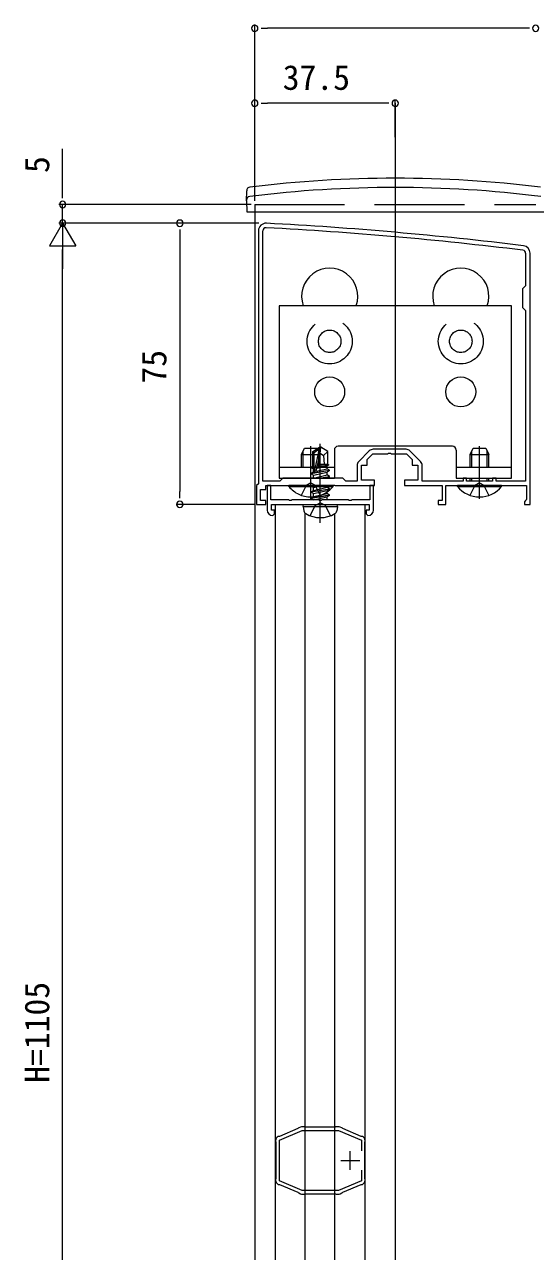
# Model space of a CAD drawing. Units: millimetres, scale not verified. Extents: x -990 to 990, y -1598 to 1604.
# Drawn here: x -607.7 to -471.3, y 936.2 to 1263.5 of the extents above; entities that cross this region are included whole.
import ezdxf
from ezdxf.enums import TextEntityAlignment as Align

# ---------------------------------------------------------------- set-up
doc = ezdxf.new("R2010")
doc.units = ezdxf.units.MM
doc.header["$LTSCALE"] = 8
doc.linetypes.add('CHAIN2', pattern=[12, 9, -1, 1, -1])
doc.linetypes.add('DASHED3', pattern=[4, 3, -1])
for name, color, linetype, lineweight in [('0-2_YKK_ZWAK', 2, 'Continuous', 9), ('0-3_YKK_11', 4, 'Continuous', 9), ('0-4_YKK_12', 7, 'Continuous', 9), ('0-5_YKK_13', 6, 'Continuous', 9)]:
    doc.layers.add(name, color=color, linetype=linetype, lineweight=lineweight)
doc.styles.add('ＭＳ ゴシック', font='')
doc.styles.get('ＭＳ ゴシック').set_extended_font_data('MS Gothic')

msp = doc.modelspace()

# ---------------------------------------------------------------- linework, layer by layer
at = {"layer": '0-2_YKK_ZWAK'}
for p, q in [((-508.724, 1242.477), (-508.724, 176.477)), ((-546.224, 1213.477), (-546.224, 485.477)), ((-540.724, 785.477), (-540.724, 1135.477)), ((-540.724, 1135.477), (-516.724, 1135.477)), ((-532.76, 787.844), (-532.76, 1133.11)), ((-524.889, 787.977), (-524.889, 1132.976)), ((-516.724, 785.477), (-516.724, 1135.477))]:
    msp.add_line(p, q, dxfattribs=at)
at = {"layer": '0-2_YKK_ZWAK', "linetype": 'DASHED3'}
for q in [(-546.224, 1213.477), (-471.224, 1215.477)]:
    msp.add_line((-546.224, 1215.477), q, dxfattribs=at)
at = {"layer": '0-2_YKK_ZWAK'}
for centre in [(-526.224, 1190.977), (-491.224, 1190.977)]:
    msp.add_arc(centre, 7.5, 340.52879, 199.47121, dxfattribs=at)
at = {"layer": '0-3_YKK_11'}
for p, q in [((-548.424, 1216.477), (-548.378, 1219.144)), ((-548.424, 1216.477), (-548.372, 1213.477)), ((-548.372, 1213.477), (-469.077, 1213.477)), ((-533.724, 1148.777), (-532.924, 1150.477)), ((-533.724, 1145.377), (-533.724, 1148.777)), ((-533.724, 1148.777), (-528.724, 1148.777)), ((-533.291, 1145.377), (-533.291, 1149.697)), ((-532.924, 1150.477), (-529.524, 1150.477)), ((-530.725, 1149.548), (-528.901, 1150.778)), ((-530.725, 1145.695), (-530.725, 1149.548)), ((-530.725, 1149.548), (-530.372, 1149.36)), ((-530.305, 1144.175), (-528.901, 1150.352)), ((-529.795, 1144.297), (-528.724, 1149.005)), ((-529.524, 1150.477), (-528.724, 1148.777)), ((-529.157, 1145.377), (-529.157, 1149.697)), ((-528.548, 1150.778), (-528.901, 1150.778)), ((-528.901, 1150.352), (-528.901, 1150.778)), ((-528.724, 1149.005), (-528.724, 1150.778)), ((-528.724, 1149.005), (-528.548, 1150.778)), ((-528.724, 1145.377), (-528.724, 1148.777)), ((-526.723, 1149.548), (-528.548, 1150.778)), ((-527.9, 1148.542), (-526.723, 1149.548)), ((-526.723, 1146.104), (-526.723, 1149.548)), ((-524.974, 1149.977), (-524.974, 1142.477)), ((-493.474, 1150.977), (-523.974, 1150.977)), ((-488.724, 1148.777), (-487.924, 1150.477)), ((-488.724, 1145.377), (-488.724, 1148.777)), ((-488.724, 1148.777), (-483.724, 1148.777)), ((-488.291, 1145.377), (-488.291, 1149.697)), ((-487.924, 1150.477), (-484.524, 1150.477)), ((-484.524, 1150.477), (-483.724, 1148.777)), ((-484.157, 1145.377), (-484.157, 1149.697)), ((-483.724, 1145.377), (-483.724, 1148.777)), ((-531.078, 1145.491), (-530.372, 1145.628)), ((-531.078, 1145.237), (-531.078, 1145.491)), ((-530.725, 1146.188), (-530.372, 1146.188)), ((-529.602, 1145.145), (-526.9, 1145.755)), ((-529.523, 1145.493), (-526.488, 1145.993)), ((-529.452, 1145.807), (-527.49, 1146.188)), ((-529.365, 1146.188), (-526.723, 1146.188)), ((-526.488, 1145.993), (-526.9, 1145.755)), ((-526.9, 1144.973), (-526.9, 1145.755)), ((-526.723, 1146.104), (-526.488, 1145.993)), ((-539.724, 1145.377), (-524.974, 1145.377)), ((-531.196, 1143.775), (-526.253, 1144.599)), ((-526.253, 1144.481), (-531.196, 1143.657)), ((-531.196, 1143.657), (-531.196, 1143.775)), ((-531.196, 1143.657), (-530.549, 1143.283)), ((-531.078, 1145.237), (-530.372, 1145.353)), ((-531.078, 1145.237), (-530.549, 1144.931)), ((-530.549, 1144.931), (-530.368, 1144.972)), ((-530.549, 1144.149), (-530.549, 1144.931)), ((-530.549, 1143.283), (-526.9, 1144.107)), ((-530.549, 1142.501), (-530.549, 1143.283)), ((-529.79, 1144.32), (-526.9, 1144.973)), ((-529.098, 1142.477), (-526.253, 1142.951)), ((-526.253, 1142.833), (-528.392, 1142.477)), ((-526.253, 1144.599), (-526.9, 1144.973)), ((-526.253, 1144.481), (-526.9, 1144.107)), ((-526.9, 1143.325), (-526.9, 1144.107)), ((-526.253, 1142.951), (-526.9, 1143.325)), ((-526.253, 1142.833), (-526.9, 1142.459)), ((-526.253, 1144.481), (-526.253, 1144.599)), ((-526.253, 1142.833), (-526.253, 1142.951)), ((-492.474, 1145.377), (-477.724, 1145.377)), ((-488.724, 1141.677), (-488.724, 1142.477)), ((-488.291, 1141.677), (-488.291, 1142.477)), ((-484.157, 1141.677), (-484.157, 1142.477)), ((-483.724, 1141.677), (-483.724, 1142.477)), ((-531.196, 1140.479), (-530.959, 1140.616)), ((-531.196, 1140.479), (-530.9, 1140.528)), ((-531.196, 1140.361), (-531.196, 1140.479)), ((-530.505, 1140.477), (-531.196, 1140.361)), ((-531.196, 1140.361), (-530.549, 1139.988)), ((-531.196, 1138.831), (-526.253, 1139.655)), ((-526.253, 1139.537), (-531.196, 1138.714)), ((-530.549, 1139.988), (-528.383, 1140.477)), ((-530.549, 1139.205), (-530.549, 1139.988)), ((-530.549, 1138.34), (-526.9, 1139.164)), ((-526.9, 1140.029), (-526.9, 1140.477)), ((-526.253, 1139.655), (-526.9, 1140.029)), ((-526.253, 1139.537), (-526.9, 1139.164)), ((-526.9, 1138.381), (-526.9, 1139.164)), ((-526.253, 1139.537), (-526.253, 1139.655)), ((-480.324, 1140.477), (-492.124, 1140.477)), ((-492.124, 1140.229), (-492.124, 1140.477)), ((-492.124, 1140.229), (-480.324, 1140.229)), ((-480.324, 1140.229), (-480.324, 1140.477)), ((-531.196, 1138.714), (-531.196, 1138.831)), ((-531.196, 1138.714), (-530.549, 1138.34)), ((-531.196, 1137.183), (-526.253, 1138.007)), ((-526.253, 1137.89), (-531.196, 1137.066)), ((-531.196, 1137.183), (-530.549, 1137.557)), ((-531.196, 1137.066), (-531.196, 1137.183)), ((-531.196, 1137.066), (-530.549, 1136.692)), ((-530.549, 1137.557), (-526.9, 1138.381)), ((-530.549, 1137.557), (-530.549, 1138.34)), ((-530.549, 1136.692), (-526.9, 1137.516)), ((-530.549, 1136.677), (-530.549, 1136.692)), ((-526.9, 1136.733), (-527.087, 1136.677)), ((-526.253, 1138.007), (-526.9, 1138.381)), ((-526.253, 1137.89), (-526.9, 1137.516)), ((-526.9, 1136.733), (-526.9, 1137.516)), ((-526.802, 1136.677), (-526.9, 1136.733)), ((-526.253, 1137.89), (-526.253, 1138.007)), ((-533.329, 1134.888), (-533.225, 1135.477)), ((-533.329, 1134.888), (-533.126, 1133.741)), ((-533.329, 1134.888), (-524.12, 1134.888)), ((-533.225, 1135.477), (-524.224, 1135.477)), ((-524.12, 1134.888), (-524.322, 1133.741)), ((-524.12, 1134.888), (-524.224, 1135.477))]:
    msp.add_line(p, q, dxfattribs=at)
at = {"layer": '0-3_YKK_11', "linetype": 'CHAIN2'}
for p, q in [((-531.224, 1136.977), (-531.224, 1150.976)), ((-528.724, 1130.533), (-528.724, 1151.606)), ((-486.224, 1136.977), (-486.224, 1150.976))]:
    msp.add_line(p, q, dxfattribs=at)
at = {"layer": '0-3_YKK_11', "linetype": 'DASHED3'}
for p, q in [((-525.324, 1140.477), (-537.124, 1140.477)), ((-537.124, 1140.229), (-537.124, 1140.477)), ((-537.124, 1140.229), (-525.324, 1140.229)), ((-533.724, 1137.894), (-532.369, 1140.612)), ((-531.224, 1141.22), (-532.369, 1140.612)), ((-531.224, 1141.22), (-530.079, 1140.612)), ((-528.724, 1137.894), (-530.079, 1140.612)), ((-525.324, 1140.229), (-525.324, 1140.477)), ((-488.724, 1137.894), (-487.369, 1140.612)), ((-486.224, 1141.22), (-487.369, 1140.612)), ((-486.224, 1141.22), (-485.079, 1140.612)), ((-483.724, 1137.894), (-485.079, 1140.612))]:
    msp.add_line(p, q, dxfattribs=at)
at = {"layer": '0-3_YKK_11'}
for points in [[(-477.724, 1142.477), (-477.724, 1188.477), (-539.724, 1188.477), (-539.724, 1142.477), (-524.974, 1142.477)], [(-530.372, 1144.361), (-530.372, 1149.36), (-528.901, 1150.352)], [(-528.724, 1149.132), (-527.9, 1148.542), (-527.665, 1146.188)], [(-492.474, 1149.977), (-492.474, 1142.477), (-477.724, 1142.477)], [(-531.078, 1145.491), (-530.549, 1145.796), (-530.372, 1145.836)], [(-531.196, 1143.775), (-530.549, 1144.149), (-530.323, 1144.2)], [(-530.59, 1142.477), (-530.549, 1142.501), (-526.9, 1143.325)], [(-531.196, 1138.831), (-530.549, 1139.205), (-526.9, 1140.029)]]:
    msp.add_lwpolyline(points, dxfattribs=at)
at = {"layer": '0-3_YKK_11', "linetype": 'DASHED3'}
for points in [[(-531.432, 1132.44), (-530.072, 1135.167), (-528.724, 1135.884)], [(-526.017, 1132.44), (-527.377, 1135.167), (-528.724, 1135.884)]]:
    msp.add_lwpolyline(points, dxfattribs=at)
for centre, radius in [((-526.224, 1178.977), 6), ((-491.224, 1178.977), 6), ((-526.224, 1178.977), 3), ((-491.224, 1178.977), 3)]:
    msp.add_circle(centre, radius, dxfattribs=at)
at = {"layer": '0-3_YKK_11'}
for centre in [(-526.224, 1165.477), (-491.224, 1165.477)]:
    msp.add_circle(centre, 4, dxfattribs=at)
for centre, radius, start, end in [((-508.724, 902.477), 320, 83.0403, 96.9597), ((-547.422, 1216.63), 1, 97.02227, 179), ((-547.378, 1219.126), 1, 96.9597, 179), ((-508.724, 902.477), 317.528, 82.97773, 97.02227), ((-523.974, 1149.977), 1, 90, 180), ((-493.474, 1149.977), 1, 0, 90), ((-530.08, 1144.361), 0.292, 180, 347.19096), ((-486.224, 1145.177), 7.7, 219.98312, 320.01688), ((-532.083, 1133.925), 1.059, 190, 239.36409), ((-528.724, 1139.596), 7.651, 239.36409, 300.63591), ((-525.365, 1133.925), 1.059, 300.63591, 350)]:
    msp.add_arc(centre, radius, start, end, dxfattribs=at)
at = {"layer": '0-3_YKK_11', "linetype": 'DASHED3'}
msp.add_arc((-531.224, 1145.177), 7.7, 219.98312, 320.01688, dxfattribs=at)
at = {"layer": '0-4_YKK_12'}
for p, q in [((-545.224, 1208.477), (-545.224, 1140.977)), ((-544.024, 1141.677), (-544.024, 1208.477)), ((-515.661, 1149.737), (-518.485, 1146.913)), ((-505.849, 1150.177), (-514.6, 1150.177)), ((-501.964, 1146.913), (-504.788, 1149.737)), ((-520.718, 957.977), (-520.718, 962.977)), ((-523.218, 960.477), (-518.218, 960.477)), ((-517.718, 957.887), (-517.718, 955.074))]:
    msp.add_line(p, q, dxfattribs=at)
for points in [[(-545.224, 1208.477), (-545.224, 1140.977), (-545.724, 1140.477), (-545.724, 1135.477), (-543.224, 1135.477), (-543.224, 1136.477), (-544.724, 1136.477), (-544.724, 1139.477), (-543.224, 1139.477), (-543.224, 1140.477), (-536.683, 1140.477), (-536.499, 1140.597), (-535.949, 1140.597), (-535.766, 1140.477), (-531.683, 1140.477), (-531.499, 1140.597), (-530.949, 1140.597), (-530.766, 1140.477), (-525.683, 1140.477), (-525.499, 1140.597), (-524.949, 1140.597), (-524.766, 1140.477), (-514.224, 1140.477), (-514.224, 1141.977), (-517.724, 1141.977), (-517.724, 1145.977), (-516.224, 1145.977), (-516.224, 1147.477), (-514.724, 1148.977), (-510.683, 1148.977), (-510.499, 1149.097), (-509.949, 1149.097), (-509.766, 1148.977), (-505.724, 1148.977), (-504.224, 1147.477), (-504.224, 1145.977), (-502.724, 1145.977), (-502.724, 1141.977), (-506.224, 1141.977), (-506.224, 1140.477)], [(-506.224, 1140.477), (-496.224, 1140.477), (-496.224, 1136.477), (-497.224, 1136.477), (-497.224, 1135.477), (-495.224, 1135.477), (-495.224, 1140.477), (-486.683, 1140.477), (-486.499, 1140.597), (-485.949, 1140.597), (-485.766, 1140.477), (-473.724, 1140.477), (-473.724, 1136.768), (-473.974, 1136.472), (-474.224, 1136.177), (-474.224, 1135.477), (-472.724, 1135.477), (-472.724, 1202.477)], [(-473.924, 1202.477), (-473.924, 1193.777), (-474.724, 1192.977), (-474.724, 1187.977), (-473.924, 1187.177), (-473.924, 1141.677), (-481.824, 1141.677), (-481.824, 1142.477), (-482.724, 1142.477), (-482.724, 1141.677), (-489.724, 1141.677), (-489.724, 1142.477), (-490.624, 1142.477), (-490.624, 1141.677), (-501.524, 1141.677), (-501.524, 1145.852)], [(-518.924, 1145.852), (-518.924, 1141.677), (-521.924, 1141.677), (-522.724, 1142.477), (-538.724, 1142.477), (-539.524, 1141.677), (-544.024, 1141.677)], [(-514.524, 1133.977), (-514.524, 1140.477), (-515.524, 1140.477), (-515.524, 1136.677), (-520.204, 1136.677), (-520.464, 1136.527), (-520.984, 1136.527), (-521.244, 1136.677), (-528.204, 1136.677), (-528.464, 1136.527), (-528.724, 1136.376), (-528.984, 1136.527), (-529.244, 1136.677), (-536.204, 1136.677), (-536.464, 1136.527), (-536.984, 1136.527), (-537.244, 1136.677), (-541.924, 1136.677), (-541.924, 1140.477), (-542.924, 1140.477), (-542.924, 1133.977)], [(-541.724, 1135.477), (-528.724, 1135.477), (-515.724, 1135.477), (-515.724, 1133.977), (-516.524, 1133.977), (-516.524, 1132.977), (-516.024, 1132.477)], [(-541.424, 1132.477), (-540.924, 1132.977), (-540.924, 1133.977), (-541.724, 1133.977), (-541.724, 1135.477)], [(-534.017, 969.36), (-534.494, 969.159), (-534.596, 969.062), (-534.699, 968.965), (-539.643, 966.886), (-539.78, 966.879), (-539.935, 966.864)], [(-524, 969.477), (-524.518, 969.477), (-524.65, 969.427), (-524.782, 969.377), (-532.653, 969.377), (-532.786, 969.427), (-532.918, 969.477), (-533.436, 969.477)], [(-517.501, 966.864), (-517.656, 966.879), (-517.793, 966.886), (-522.737, 968.965), (-522.839, 969.062), (-522.942, 969.159), (-523.419, 969.36)], [(-540.71, 965.697), (-540.665, 965.548), (-540.618, 965.42)], [(-517.718, 957.887), (-517.718, 955.074), (-523.9, 952.477), (-533.536, 952.477), (-539.618, 955.032), (-539.618, 965.921), (-533.537, 968.477), (-523.9, 968.477), (-517.718, 965.879), (-517.718, 963.067)], [(-516.725, 955.257), (-516.771, 955.405), (-516.818, 955.534), (-516.818, 965.42), (-516.771, 965.548), (-516.725, 965.697)], [(-540.618, 965.42), (-540.618, 955.534), (-540.665, 955.405), (-540.71, 955.257)], [(-539.935, 954.089), (-539.78, 954.074), (-539.643, 954.067), (-534.699, 951.988), (-534.597, 951.891), (-534.494, 951.794), (-534.017, 951.594)], [(-523.419, 951.594), (-522.942, 951.794), (-522.839, 951.891), (-522.737, 951.988), (-517.793, 954.067), (-517.656, 954.074), (-517.501, 954.089)], [(-533.436, 951.477), (-532.918, 951.477), (-532.786, 951.527), (-532.653, 951.577), (-524.783, 951.577), (-524.65, 951.527), (-524.518, 951.477), (-524, 951.477)]]:
    msp.add_lwpolyline(points, dxfattribs=at)
for centre, radius, start, end in [((-543.224, 1208.477), 2, 86.9684, 180.00001), ((-543.224, 1208.477), 0.8, 86.96839, 180.00001), ((-596.005, 211.878), 998.796, 83.01993, 86.96841), ((-596.005, 211.878), 999.996, 83.01993, 86.96841), ((-474.724, 1202.477), 2, 0.00001, 83.01993), ((-474.724, 1202.477), 0.8, 0.00001, 83.01993), ((-514.6, 1148.677), 1.5, 90.00002, 135.00001), ((-505.849, 1148.677), 1.5, 44.99999, 89.99998), ((-517.424, 1145.852), 1.5, 134.99999, 179.99998), ((-503.024, 1145.852), 1.5, 0.00002, 45.00001), ((-541.424, 1133.977), 1.5, 180.00001, 269.99999), ((-516.024, 1133.977), 1.5, 270.00001, 359.99999), ((-533.436, 967.977), 1.5, 89.99994, 112.78745), ((-524, 967.977), 1.5, 67.21227, 90), ((-539.218, 965.547), 1.5, 118.55562, 174.26075), ((-518.218, 965.547), 1.5, 5.73917, 61.44408), ((-539.218, 955.407), 1.5, 185.73921, 241.44435), ((-518.218, 955.407), 1.5, 298.55653, 354.26086), ((-533.436, 952.977), 1.5, 247.21229, 270.00002), ((-524, 952.977), 1.5, 269.99992, 292.78766)]:
    msp.add_arc(centre, radius, start, end, dxfattribs=at)
at = {"layer": '0-5_YKK_13'}
for p, q in [((-546.224, 1216.477), (-546.224, 1263.477)), ((-544.524, 1262.477), (-542.824, 1262.477)), ((-474.624, 1262.477), (-542.824, 1262.477)), ((-472.924, 1262.477), (-474.624, 1262.477)), ((-546.224, 1216.477), (-546.224, 1243.477)), ((-544.524, 1242.477), (-542.824, 1242.477)), ((-512.124, 1242.477), (-542.824, 1242.477)), ((-510.424, 1242.477), (-512.124, 1242.477)), ((-508.724, 1233.477), (-508.724, 1243.477)), ((-597.5, 1218.877), (-597.5, 1230.277)), ((-597.5, 1217.177), (-597.5, 1218.877)), ((-547.224, 1215.477), (-598.5, 1215.477)), ((-597.5, 1210.474), (-597.5, 1215.477)), ((-597.5, 1210.477), (-601, 1204.414)), ((-545.224, 1210.477), (-598.5, 1210.477)), ((-545.119, 1210.474), (-598.5, 1210.474)), ((-597.5, 1210.477), (-594, 1204.414)), ((-597.5, 1210.477), (-597.5, 1198.352)), ((-597.5, 1208.774), (-597.5, 1207.074)), ((-545.224, 1210.477), (-567.224, 1210.477)), ((-566.224, 1208.777), (-566.224, 1207.077)), ((-601, 1204.414), (-594, 1204.414)), ((-597.5, 1207.074), (-597.5, 1203.674)), ((-566.224, 1207.077), (-566.224, 1138.877)), ((-597.5, 792.477), (-597.5, 1203.477)), ((-566.224, 1137.177), (-566.224, 1138.877)), ((-546.424, 1135.477), (-567.224, 1135.477))]:
    msp.add_line(p, q, dxfattribs=at)
for centre, start, end in [((-546.224, 1262.477), 0, 180), ((-471.224, 1262.477), 0, 180), ((-546.224, 1262.477), 180, 0), ((-471.224, 1262.477), 180, 0), ((-546.224, 1242.477), 0, 180), ((-546.224, 1242.477), 180, 0), ((-508.724, 1242.477), 0, 180), ((-508.724, 1242.477), 180, 0), ((-597.5, 1215.477), 90, 270), ((-597.5, 1215.477), 270, 90), ((-597.5, 1210.474), 90, 270), ((-597.5, 1210.474), 270, 90), ((-566.224, 1210.477), 90, 270), ((-566.224, 1210.477), 270, 90), ((-566.224, 1135.477), 90, 270), ((-566.224, 1135.477), 270, 90)]:
    msp.add_arc(centre, 0.85, start, end, dxfattribs=at)

# ---------------------------------------------------------------- texts
at = {"layer": '0-5_YKK_13', "style": 'ＭＳ ゴシック'}
msp.add_text('37.5', height=6.598, dxfattribs=at).set_placement((-538.754, 1244.077), align=Align.BOTTOM_LEFT)
for s, p in [('5', (-599.1, 1223.877)), ('75', (-567.824, 1167.697)), ('H=1105', (-599.1, 981.177))]:
    msp.add_text(s, height=6.598, rotation=90, dxfattribs=at).set_placement(p, align=Align.BOTTOM_LEFT)

doc.saveas('drawing.dxf')
